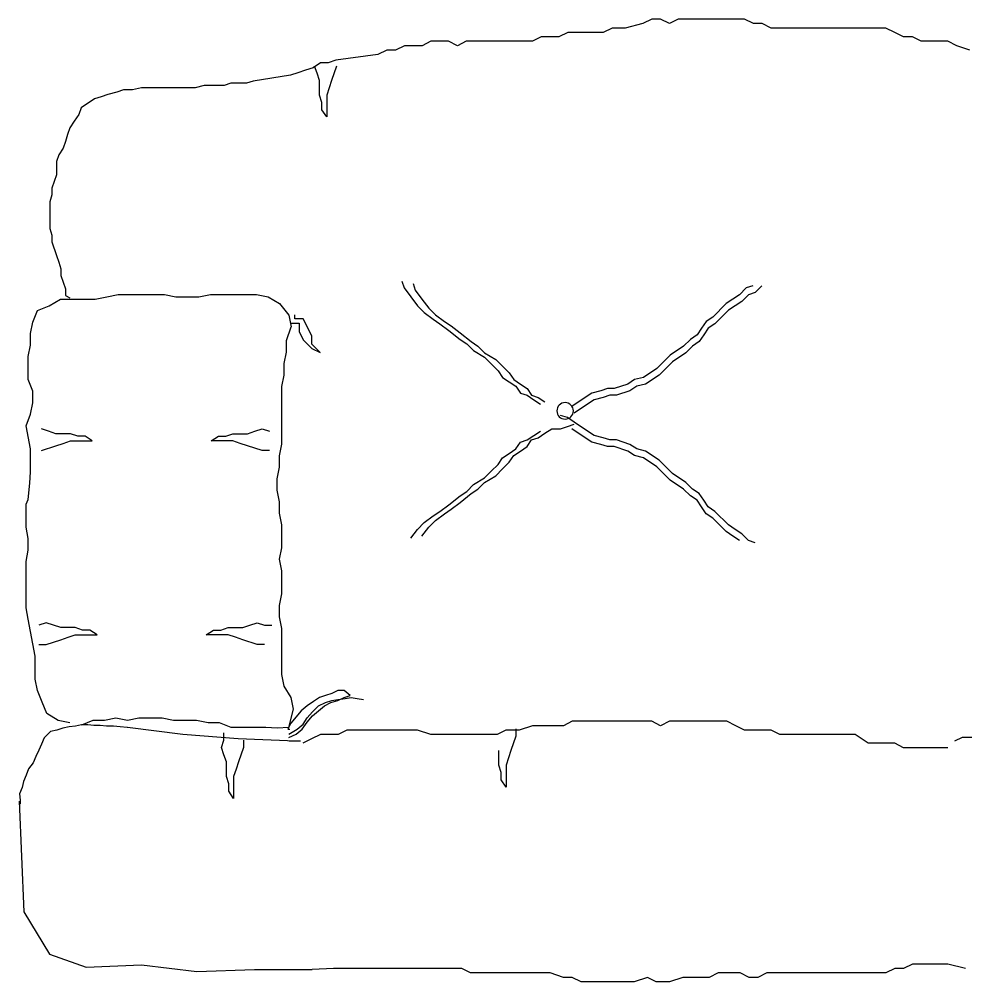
# Model space of a CAD drawing. Header units: millimetres. Extents: x 2478 to 18835, y -4183 to 1193.
# Drawn here: x 4476.6 to 4562.9, y -93.1 to -5.4 of the extents above; entities that cross this region are included whole.
import ezdxf

# ---------------------------------------------------------------- set-up
doc = ezdxf.new("R2010")
doc.units = ezdxf.units.MM

msp = doc.modelspace()

# ---------------------------------------------------------------- linework, layer by layer
at = {"color": 1}
for p, q in [((4533.455, -5.827), (4531.845, -6.229)), ((4534.26, -5.425), (4533.455, -5.827)), ((4535.065, -5.425), (4534.26, -5.425)), ((4535.87, -5.827), (4535.065, -5.425)), ((4536.675, -5.425), (4535.87, -5.827)), ((4542.712, -5.425), (4536.675, -5.425)), ((4543.517, -5.827), (4542.712, -5.425)), ((4544.322, -5.827), (4543.517, -5.827)), ((4545.127, -6.229), (4544.322, -5.827)), ((4526.612, -6.632), (4525.807, -7.034)), ((4529.832, -6.632), (4526.612, -6.632)), ((4530.637, -6.229), (4529.832, -6.632)), ((4531.845, -6.229), (4530.637, -6.229)), ((4555.592, -6.229), (4545.127, -6.229)), ((4556.397, -6.632), (4555.592, -6.229)), ((4557.202, -7.034), (4556.397, -6.632)), ((4511.72, -7.839), (4510.915, -8.241)), ((4513.33, -7.839), (4511.72, -7.839)), ((4514.135, -7.436), (4513.33, -7.839)), ((4515.745, -7.436), (4514.135, -7.436)), ((4516.55, -7.839), (4515.745, -7.436)), ((4517.355, -7.436), (4516.55, -7.839)), ((4523.392, -7.436), (4517.355, -7.436)), ((4524.197, -7.034), (4523.392, -7.436)), ((4525.807, -7.034), (4524.197, -7.034)), ((4558.007, -7.034), (4557.202, -7.034)), ((4558.812, -7.436), (4558.007, -7.034)), ((4561.227, -7.436), (4558.812, -7.436)), ((4562.032, -7.839), (4561.227, -7.436)), ((4563.24, -8.241), (4562.032, -7.839)), ((4509.305, -8.643), (4505.467, -9.156)), ((4510.11, -8.241), (4509.305, -8.643)), ((4510.915, -8.241), (4510.11, -8.241)), ((4504.093, -9.385), (4503.406, -9.843)), ((4504.78, -9.385), (4504.093, -9.385)), ((4505.467, -9.156), (4504.78, -9.385)), ((4502.032, -10.301), (4501.345, -10.529)), ((4502.719, -10.072), (4502.032, -10.301)), ((4503.406, -9.843), (4502.719, -10.072)), ((4503.769, -10.35), (4503.548, -9.687)), ((4503.99, -11.013), (4503.769, -10.35)), ((4505.536, -9.687), (4505.094, -11.013)), ((4495.918, -11.257), (4495.307, -11.461)), ((4497.344, -11.257), (4495.918, -11.257)), ((4497.956, -11.053), (4497.344, -11.257)), ((4501.345, -10.529), (4497.956, -11.053)), ((4503.99, -12.339), (4503.99, -11.013)), ((4505.094, -11.013), (4504.873, -11.676)), ((4484.713, -12.275), (4484.102, -12.479)), ((4485.528, -12.071), (4484.713, -12.275)), ((4486.139, -11.868), (4485.528, -12.071)), ((4486.954, -11.868), (4486.139, -11.868)), ((4487.769, -11.664), (4486.954, -11.868)), ((4492.659, -11.664), (4487.769, -11.664)), ((4493.474, -11.461), (4492.659, -11.664)), ((4495.307, -11.461), (4493.474, -11.461)), ((4504.873, -11.676), (4504.652, -12.339)), ((4483.491, -12.682), (4482.269, -13.497)), ((4484.102, -12.479), (4483.491, -12.682)), ((4504.211, -13.001), (4503.99, -12.339)), ((4504.211, -13.664), (4504.211, -13.001)), ((4504.652, -12.339), (4504.652, -14.327)), ((4482.269, -13.497), (4482.065, -14.108)), ((4504.652, -14.327), (4504.211, -13.664)), ((4481.657, -14.718), (4481.25, -15.329)), ((4482.065, -14.108), (4481.657, -14.718)), ((4481.25, -15.329), (4481.046, -15.94)), ((4480.843, -16.551), (4480.639, -17.162)), ((4481.046, -15.94), (4480.843, -16.551)), ((4480.639, -17.162), (4480.231, -17.773)), ((4480.231, -17.773), (4480.028, -18.384)), ((4480.028, -18.384), (4480.028, -19.605)), ((4480.028, -19.605), (4479.824, -20.216)), ((4479.824, -20.216), (4479.62, -20.827)), ((4479.62, -20.827), (4479.62, -21.438)), ((4479.62, -21.438), (4479.416, -22.049)), ((4479.416, -22.049), (4479.416, -24.492)), ((4479.416, -24.492), (4479.62, -25.103)), ((4479.62, -25.103), (4479.62, -25.714)), ((4479.62, -25.714), (4480.028, -26.936)), ((4480.028, -26.936), (4480.231, -27.547)), ((4480.231, -27.547), (4480.435, -28.158)), ((4480.435, -28.158), (4480.435, -28.768)), ((4480.435, -28.768), (4480.843, -29.99)), ((4511.493, -29.3), (4511.696, -29.911)), ((4512.511, -29.504), (4512.715, -30.114)), ((4543.478, -29.707), (4542.867, -29.911)), ((4544.293, -29.707), (4543.681, -30.318)), ((4480.843, -29.99), (4480.843, -30.601)), ((4480.843, -30.601), (4481.25, -30.805)), ((4484.607, -30.708), (4485.657, -30.498)), ((4485.657, -30.498), (4489.857, -30.498)), ((4489.857, -30.498), (4490.907, -30.708)), ((4493.007, -30.708), (4494.057, -30.498)), ((4494.057, -30.498), (4498.256, -30.498)), ((4498.256, -30.498), (4499.306, -30.708)), ((4511.696, -29.911), (4512.308, -30.725)), ((4512.715, -30.114), (4513.326, -30.929)), ((4542.255, -30.522), (4541.644, -30.929)), ((4542.867, -29.911), (4542.255, -30.522)), ((4543.07, -30.522), (4542.459, -31.133)), ((4543.681, -30.318), (4543.07, -30.522)), ((4478.307, -31.967), (4479.357, -31.547)), ((4479.357, -31.547), (4480.407, -30.917)), ((4480.407, -30.917), (4483.557, -30.917)), ((4483.557, -30.917), (4484.607, -30.708)), ((4490.907, -30.708), (4493.007, -30.708)), ((4499.306, -30.708), (4500.356, -31.337)), ((4500.356, -31.337), (4501.196, -32.387)), ((4512.308, -30.725), (4512.919, -31.54)), ((4512.919, -31.54), (4513.53, -32.151)), ((4513.326, -30.929), (4513.937, -31.743)), ((4541.033, -31.336), (4539.811, -32.558)), ((4541.644, -30.929), (4541.033, -31.336)), ((4541.848, -31.54), (4541.237, -31.947)), ((4542.459, -31.133), (4541.848, -31.54)), ((4477.887, -33.016), (4478.307, -31.967)), ((4501.196, -32.387), (4501.406, -33.436)), ((4501.741, -32.73), (4501.741, -32.346)), ((4513.53, -32.151), (4514.345, -32.762)), ((4513.937, -31.743), (4514.549, -32.354)), ((4514.549, -32.354), (4515.364, -32.965)), ((4541.237, -31.947), (4540.014, -33.169)), ((4477.677, -34.066), (4477.887, -33.016)), ((4501.357, -33.114), (4502.126, -33.114)), ((4502.51, -32.73), (4501.741, -32.73)), ((4502.126, -33.114), (4502.126, -33.882)), ((4503.279, -34.266), (4502.51, -32.73)), ((4514.345, -32.762), (4514.956, -33.169)), ((4514.956, -33.169), (4515.771, -33.78)), ((4515.364, -32.965), (4515.975, -33.372)), ((4539.199, -32.965), (4538.792, -33.576)), ((4539.811, -32.558), (4539.199, -32.965)), ((4540.014, -33.169), (4539.403, -33.576)), ((4477.677, -35.115), (4477.677, -34.066)), ((4500.986, -34.695), (4501.406, -33.436)), ((4502.126, -33.882), (4502.51, -34.65)), ((4515.771, -33.78), (4516.79, -34.594)), ((4515.975, -33.372), (4516.79, -33.983)), ((4516.79, -33.983), (4517.808, -34.798)), ((4538.385, -34.187), (4537.773, -34.594)), ((4538.792, -33.576), (4538.385, -34.187)), ((4538.996, -34.187), (4538.588, -34.798)), ((4539.403, -33.576), (4538.996, -34.187)), ((4500.986, -35.745), (4500.986, -34.695)), ((4502.51, -34.65), (4503.279, -35.418)), ((4503.279, -35.034), (4503.279, -34.266)), ((4504.047, -35.802), (4503.279, -35.034)), ((4516.79, -34.594), (4517.401, -35.001)), ((4517.401, -35.001), (4518.012, -35.612)), ((4517.808, -34.798), (4518.419, -35.205)), ((4537.773, -34.594), (4537.162, -35.205)), ((4538.588, -34.798), (4537.977, -35.205)), ((4477.467, -36.165), (4477.677, -35.115)), ((4500.776, -36.794), (4500.986, -35.745)), ((4503.279, -35.418), (4504.047, -35.802)), ((4518.012, -35.612), (4519.031, -36.223)), ((4518.419, -35.205), (4519.031, -35.816)), ((4519.031, -35.816), (4520.049, -36.427)), ((4537.162, -35.205), (4535.94, -36.019)), ((4537.366, -35.816), (4536.144, -36.63)), ((4537.977, -35.205), (4537.366, -35.816)), ((4477.467, -38.264), (4477.467, -36.165)), ((4500.776, -37.844), (4500.776, -36.794)), ((4519.031, -36.223), (4519.642, -36.834)), ((4519.642, -36.834), (4520.253, -37.445)), ((4520.049, -36.427), (4520.66, -37.038)), ((4535.329, -36.63), (4534.718, -37.241)), ((4535.94, -36.019), (4535.329, -36.63)), ((4536.144, -36.63), (4535.532, -37.241)), ((4520.253, -37.445), (4520.66, -38.056)), ((4520.66, -37.038), (4521.272, -37.648)), ((4521.272, -37.648), (4521.679, -38.259)), ((4534.718, -37.241), (4533.495, -38.056)), ((4535.532, -37.241), (4534.921, -37.852)), ((4477.887, -39.313), (4477.467, -38.264)), ((4500.566, -38.893), (4500.776, -37.844)), ((4520.66, -38.056), (4521.272, -38.463)), ((4521.272, -38.463), (4521.883, -38.87)), ((4521.679, -38.259), (4522.29, -38.667)), ((4532.68, -38.259), (4532.069, -38.667)), ((4533.495, -38.056), (4532.68, -38.259)), ((4534.921, -37.852), (4533.699, -38.667)), ((4477.887, -40.362), (4477.887, -39.313)), ((4500.566, -44.14), (4500.566, -38.893)), ((4521.883, -38.87), (4522.29, -39.481)), ((4522.29, -38.667), (4522.901, -39.074)), ((4522.901, -39.074), (4523.309, -39.685)), ((4529.624, -39.277), (4528.809, -39.481)), ((4530.236, -39.074), (4529.624, -39.277)), ((4530.847, -39.074), (4530.236, -39.074)), ((4532.069, -38.667), (4530.847, -39.074)), ((4532.273, -39.277), (4531.05, -39.685)), ((4532.884, -38.87), (4532.273, -39.277)), ((4533.699, -38.667), (4532.884, -38.87)), ((4522.29, -39.481), (4522.901, -39.685)), ((4522.901, -39.685), (4523.513, -40.092)), ((4523.309, -39.685), (4523.92, -39.888)), ((4523.513, -40.092), (4524.124, -40.499)), ((4523.92, -39.888), (4524.531, -40.296)), ((4528.198, -39.888), (4526.976, -40.703)), ((4528.809, -39.481), (4528.198, -39.888)), ((4529.013, -40.092), (4528.402, -40.499)), ((4529.828, -39.888), (4529.013, -40.092)), ((4530.439, -39.685), (4529.828, -39.888)), ((4531.05, -39.685), (4530.439, -39.685)), ((4477.677, -41.412), (4477.887, -40.362)), ((4528.402, -40.499), (4527.18, -41.314)), ((4477.257, -42.461), (4477.677, -41.412)), ((4526.568, -41.721), (4525.957, -41.517)), ((4527.18, -42.128), (4526.568, -41.721)), ((4477.677, -44.56), (4477.257, -42.461)), ((4479.315, -42.965), (4478.653, -42.744)), ((4479.978, -43.186), (4479.315, -42.965)), ((4497.435, -43.186), (4498.097, -42.965)), ((4498.097, -42.965), (4498.76, -42.744)), ((4498.76, -42.744), (4499.423, -42.965)), ((4523.513, -43.35), (4524.124, -42.943)), ((4524.531, -43.146), (4525.142, -42.739)), ((4525.142, -42.739), (4525.957, -42.739)), ((4525.957, -42.739), (4526.568, -42.535)), ((4526.568, -42.535), (4527.18, -42.332)), ((4528.198, -43.554), (4526.976, -42.739)), ((4528.402, -42.943), (4527.18, -42.128)), ((4529.013, -43.35), (4528.402, -42.943)), ((4481.304, -43.186), (4479.978, -43.186)), ((4480.641, -44.069), (4481.304, -43.848)), ((4481.967, -43.407), (4481.304, -43.186)), ((4481.304, -43.848), (4483.293, -43.848)), ((4482.63, -43.407), (4481.967, -43.407)), ((4483.293, -43.848), (4482.63, -43.407)), ((4494.12, -43.848), (4494.783, -43.407)), ((4496.109, -43.848), (4494.12, -43.848)), ((4494.783, -43.407), (4495.446, -43.407)), ((4495.446, -43.407), (4496.109, -43.186)), ((4496.109, -43.186), (4497.435, -43.186)), ((4496.772, -44.069), (4496.109, -43.848)), ((4522.29, -43.961), (4522.901, -43.757)), ((4522.901, -43.757), (4523.513, -43.35)), ((4522.901, -44.368), (4523.309, -43.757)), ((4523.309, -43.757), (4523.92, -43.554)), ((4523.92, -43.554), (4524.531, -43.146)), ((4528.809, -43.961), (4528.198, -43.554)), ((4529.828, -43.554), (4529.013, -43.35)), ((4530.439, -43.757), (4529.828, -43.554)), ((4531.05, -43.757), (4530.439, -43.757)), ((4532.273, -44.164), (4531.05, -43.757)), ((4477.677, -46.659), (4477.677, -44.56)), ((4478.653, -44.732), (4479.978, -44.29)), ((4479.978, -44.29), (4480.641, -44.069)), ((4497.435, -44.29), (4496.772, -44.069)), ((4498.76, -44.732), (4497.435, -44.29)), ((4500.356, -45.19), (4500.566, -44.14)), ((4521.272, -44.979), (4521.883, -44.572)), ((4521.883, -44.572), (4522.29, -43.961)), ((4522.29, -44.775), (4522.901, -44.368)), ((4529.624, -44.164), (4528.809, -43.961)), ((4530.236, -44.368), (4529.624, -44.164)), ((4530.847, -44.368), (4530.236, -44.368)), ((4532.069, -44.775), (4530.847, -44.368)), ((4532.884, -44.572), (4532.273, -44.164)), ((4533.699, -44.775), (4532.884, -44.572)), ((4499.423, -44.732), (4498.76, -44.732)), ((4500.356, -46.239), (4500.356, -45.19)), ((4520.253, -45.997), (4520.66, -45.386)), ((4520.66, -45.386), (4521.272, -44.979)), ((4521.272, -45.793), (4521.679, -45.183)), ((4521.679, -45.183), (4522.29, -44.775)), ((4532.68, -45.183), (4532.069, -44.775)), ((4533.495, -45.386), (4532.68, -45.183)), ((4534.718, -46.201), (4533.495, -45.386)), ((4534.921, -45.59), (4533.699, -44.775)), ((4535.532, -46.201), (4534.921, -45.59)), ((4500.146, -47.289), (4500.356, -46.239)), ((4519.642, -46.608), (4520.253, -45.997)), ((4520.049, -47.015), (4520.66, -46.404)), ((4520.66, -46.404), (4521.272, -45.793)), ((4535.329, -46.812), (4534.718, -46.201)), ((4536.144, -46.812), (4535.532, -46.201)), ((4477.619, -47.686), (4477.677, -46.659)), ((4500.146, -48.338), (4500.146, -47.289)), ((4518.012, -47.83), (4519.031, -47.219)), ((4519.031, -47.219), (4519.642, -46.608)), ((4519.031, -47.626), (4520.049, -47.015)), ((4535.94, -47.422), (4535.329, -46.812)), ((4537.366, -47.626), (4536.144, -46.812)), ((4477.467, -49.178), (4477.619, -47.686)), ((4517.401, -48.44), (4518.012, -47.83)), ((4518.419, -48.237), (4519.031, -47.626)), ((4537.162, -48.237), (4535.94, -47.422)), ((4537.977, -48.237), (4537.366, -47.626)), ((4500.356, -49.388), (4500.146, -48.338)), ((4515.771, -49.662), (4516.79, -48.848)), ((4516.79, -48.848), (4517.401, -48.44)), ((4516.79, -49.459), (4517.808, -48.644)), ((4517.808, -48.644), (4518.419, -48.237)), ((4537.773, -48.848), (4537.162, -48.237)), ((4538.385, -49.255), (4537.773, -48.848)), ((4538.588, -48.644), (4537.977, -48.237)), ((4538.996, -49.255), (4538.588, -48.644)), ((4477.257, -49.598), (4477.467, -49.178)), ((4477.257, -51.696), (4477.257, -49.598)), ((4500.356, -50.437), (4500.356, -49.388)), ((4514.956, -50.273), (4515.771, -49.662)), ((4515.975, -50.069), (4516.79, -49.459)), ((4538.792, -49.866), (4538.385, -49.255)), ((4539.199, -50.477), (4538.792, -49.866)), ((4539.403, -49.866), (4538.996, -49.255)), ((4540.014, -50.273), (4539.403, -49.866)), ((4500.566, -51.487), (4500.356, -50.437)), ((4513.53, -51.291), (4514.345, -50.68)), ((4514.345, -50.68), (4514.956, -50.273)), ((4514.549, -51.088), (4515.364, -50.477)), ((4515.364, -50.477), (4515.975, -50.069)), ((4539.811, -50.884), (4539.199, -50.477)), ((4541.237, -51.495), (4540.014, -50.273)), ((4477.467, -52.746), (4477.257, -51.696)), ((4500.566, -53.585), (4500.566, -51.487)), ((4512.919, -51.902), (4513.53, -51.291)), ((4513.326, -52.513), (4513.937, -51.698)), ((4513.937, -51.698), (4514.549, -51.088)), ((4541.033, -52.106), (4539.811, -50.884)), ((4541.848, -51.902), (4541.237, -51.495)), ((4512.308, -52.717), (4512.919, -51.902)), ((4541.644, -52.513), (4541.033, -52.106)), ((4542.255, -52.92), (4541.644, -52.513)), ((4542.459, -52.309), (4541.848, -51.902)), ((4543.07, -52.92), (4542.459, -52.309)), ((4477.467, -53.795), (4477.467, -52.746)), ((4543.681, -53.124), (4543.07, -52.92)), ((4477.257, -54.845), (4477.467, -53.795)), ((4500.356, -54.635), (4500.566, -53.585)), ((4477.257, -59.043), (4477.257, -54.845)), ((4500.566, -55.684), (4500.356, -54.635)), ((4500.566, -57.783), (4500.566, -55.684)), ((4500.356, -58.833), (4500.566, -57.783)), ((4477.467, -60.092), (4477.257, -59.043)), ((4500.356, -59.882), (4500.356, -58.833)), ((4478.097, -63.45), (4477.467, -60.092)), ((4479.094, -60.412), (4478.432, -60.633)), ((4479.757, -60.633), (4479.094, -60.412)), ((4497.655, -60.633), (4498.318, -60.412)), ((4498.318, -60.412), (4498.981, -60.633)), ((4500.566, -60.932), (4500.356, -59.882)), ((4480.42, -60.854), (4479.757, -60.633)), ((4481.746, -60.854), (4480.42, -60.854)), ((4482.409, -61.075), (4481.746, -60.854)), ((4483.072, -61.075), (4482.409, -61.075)), ((4483.735, -61.517), (4483.072, -61.075)), ((4493.678, -61.517), (4494.341, -61.075)), ((4494.341, -61.075), (4495.004, -61.075)), ((4495.004, -61.075), (4495.667, -60.854)), ((4495.667, -60.854), (4496.993, -60.854)), ((4496.993, -60.854), (4497.655, -60.633)), ((4498.981, -60.633), (4499.644, -60.633)), ((4500.566, -65.129), (4500.566, -60.932)), ((4479.094, -62.4), (4480.42, -61.958)), ((4480.42, -61.958), (4481.083, -61.737)), ((4481.083, -61.737), (4481.746, -61.517)), ((4481.746, -61.517), (4483.735, -61.517)), ((4495.667, -61.517), (4493.678, -61.517)), ((4496.33, -61.737), (4495.667, -61.517)), ((4496.993, -61.958), (4496.33, -61.737)), ((4498.318, -62.4), (4496.993, -61.958)), ((4478.432, -62.4), (4479.094, -62.4)), ((4498.981, -62.4), (4498.318, -62.4)), ((4478.097, -65.549), (4478.097, -63.45)), ((4478.307, -66.599), (4478.097, -65.549)), ((4500.776, -66.179), (4500.566, -65.129)), ((4478.727, -67.648), (4478.307, -66.599)), ((4501.406, -67.228), (4500.776, -66.179)), ((4505.666, -66.579), (4505.107, -66.858)), ((4506.224, -66.579), (4505.666, -66.579)), ((4506.782, -67.044), (4506.224, -66.579)), ((4501.616, -68.278), (4501.406, -67.228)), ((4503.991, -67.23), (4503.432, -67.602)), ((4504.549, -67.044), (4503.991, -67.23)), ((4505.107, -66.858), (4504.549, -67.044)), ((4504.549, -67.695), (4505.107, -67.509)), ((4505.014, -67.695), (4505.666, -67.509)), ((4505.107, -67.509), (4505.666, -67.416)), ((4505.666, -67.509), (4506.224, -67.23)), ((4505.666, -67.416), (4506.317, -67.323)), ((4506.224, -67.23), (4506.782, -67.044)), ((4506.317, -67.323), (4506.875, -67.23)), ((4506.875, -67.23), (4507.434, -67.323)), ((4507.434, -67.323), (4507.992, -67.416)), ((4479.147, -68.697), (4478.727, -67.648)), ((4501.196, -69.957), (4501.616, -68.278)), ((4502.874, -67.974), (4502.316, -68.439)), ((4503.432, -67.602), (4502.874, -67.974)), ((4503.339, -68.532), (4503.898, -67.974)), ((4503.898, -67.974), (4504.549, -67.695)), ((4503.898, -68.439), (4504.456, -67.974)), ((4504.456, -67.974), (4505.014, -67.695)), ((4480.197, -69.327), (4479.147, -68.697)), ((4485.447, -69.117), (4484.397, -69.327)), ((4486.497, -69.327), (4485.447, -69.117)), ((4487.547, -69.117), (4486.497, -69.327)), ((4489.647, -69.117), (4487.547, -69.117)), ((4490.697, -69.327), (4489.647, -69.117)), ((4502.316, -68.439), (4501.385, -69.555)), ((4502.502, -69.648), (4502.874, -69.09)), ((4502.874, -69.09), (4503.339, -68.532)), ((4502.874, -69.462), (4503.339, -68.904)), ((4503.339, -68.904), (4503.898, -68.439)), ((4480.616, -70.022), (4480.049, -70.21)), ((4481.247, -69.537), (4480.197, -69.327)), ((4481.182, -69.896), (4480.616, -70.022)), ((4481.749, -69.833), (4481.182, -69.896)), ((4482.316, -69.707), (4481.749, -69.833)), ((4483.347, -69.327), (4482.297, -69.747)), ((4482.882, -69.707), (4482.316, -69.707)), ((4483.449, -69.77), (4482.882, -69.707)), ((4484.397, -69.327), (4483.347, -69.327)), ((4484.015, -69.77), (4483.449, -69.77)), ((4484.582, -69.833), (4484.015, -69.77)), ((4485.211, -69.833), (4484.582, -69.833)), ((4485.841, -69.896), (4485.211, -69.833)), ((4486.471, -69.959), (4485.841, -69.896)), ((4491.55, -70.586), (4486.51, -69.957)), ((4492.797, -69.327), (4490.697, -69.327)), ((4493.847, -69.537), (4492.797, -69.327)), ((4494.896, -69.537), (4493.847, -69.537)), ((4495.946, -69.957), (4494.896, -69.537)), ((4499.096, -69.957), (4495.946, -69.957)), ((4500.121, -70.024), (4499.096, -69.957)), ((4501.196, -69.957), (4500.121, -70.024)), ((4501.385, -69.555), (4501.106, -70.113)), ((4501.106, -70.113), (4501.292, -70.113)), ((4501.199, -70.578), (4501.944, -70.113)), ((4501.851, -70.578), (4502.409, -70.113)), ((4501.944, -70.113), (4502.502, -69.648)), ((4502.409, -70.113), (4502.874, -69.462)), ((4521.868, -70.077), (4521.868, -70.74)), ((4523.392, -69.792), (4522.185, -70.194)), ((4526.21, -69.792), (4523.392, -69.792)), ((4527.015, -69.389), (4526.21, -69.792)), ((4534.26, -69.389), (4527.015, -69.389)), ((4535.065, -69.792), (4534.26, -69.389)), ((4535.87, -69.389), (4535.065, -69.792)), ((4541.102, -69.389), (4535.87, -69.389)), ((4541.907, -69.792), (4541.102, -69.389)), ((4542.712, -70.194), (4541.907, -69.792)), ((4478.916, -70.902), (4478.664, -71.469)), ((4479.483, -70.336), (4478.916, -70.902)), ((4480.049, -70.21), (4479.483, -70.336)), ((4496.59, -71.006), (4491.55, -70.586)), ((4495.287, -71.11), (4495.287, -70.447)), ((4501.84, -71.216), (4496.59, -71.006)), ((4501.199, -70.857), (4501.851, -70.578)), ((4503.268, -70.999), (4502.463, -71.401)), ((4504.073, -70.596), (4503.268, -70.999)), ((4505.683, -70.596), (4504.073, -70.596)), ((4506.488, -70.194), (4505.683, -70.596)), ((4512.928, -70.194), (4506.488, -70.194)), ((4514.135, -70.596), (4512.928, -70.194)), ((4520.172, -70.596), (4514.135, -70.596)), ((4520.977, -70.194), (4520.172, -70.596)), ((4522.185, -70.194), (4520.977, -70.194)), ((4521.868, -70.74), (4521.426, -72.065)), ((4545.127, -70.194), (4542.712, -70.194)), ((4545.932, -70.596), (4545.127, -70.194)), ((4552.775, -70.596), (4545.932, -70.596)), ((4553.982, -71.401), (4552.775, -70.596)), ((4562.537, -70.86), (4561.839, -71.208)), ((4567.418, -70.86), (4562.537, -70.86)), ((4478.664, -71.469), (4478.412, -72.035)), ((4495.066, -71.773), (4495.287, -71.11)), ((4495.287, -72.436), (4495.066, -71.773)), ((4497.054, -71.773), (4496.612, -73.099)), ((4497.054, -71.11), (4497.054, -71.773)), ((4502.27, -71.208), (4501.224, -71.208)), ((4556.397, -71.401), (4553.982, -71.401)), ((4557.202, -71.803), (4556.397, -71.401)), ((4561.227, -71.803), (4557.202, -71.803)), ((4478.161, -72.601), (4477.909, -73.168)), ((4478.412, -72.035), (4478.161, -72.601)), ((4495.508, -73.099), (4495.287, -72.436)), ((4520.322, -73.391), (4520.322, -72.065)), ((4521.205, -72.728), (4520.984, -73.391)), ((4521.426, -72.065), (4521.205, -72.728)), ((4477.909, -73.168), (4477.468, -73.734)), ((4495.508, -74.424), (4495.508, -73.099)), ((4496.612, -73.099), (4496.391, -73.762)), ((4520.542, -74.054), (4520.322, -73.391)), ((4520.984, -73.391), (4520.984, -75.38)), ((4477.279, -74.3), (4477.027, -74.867)), ((4477.468, -73.734), (4477.279, -74.3)), ((4495.728, -75.087), (4495.508, -74.424)), ((4496.391, -73.762), (4496.17, -74.424)), ((4496.17, -74.424), (4496.17, -76.413)), ((4520.542, -74.717), (4520.542, -74.054)), ((4477.027, -74.867), (4476.901, -75.433)), ((4495.728, -75.75), (4495.728, -75.087)), ((4520.984, -75.38), (4520.542, -74.717)), ((4476.901, -75.433), (4476.65, -75.999)), ((4476.65, -75.999), (4476.713, -76.566)), ((4496.17, -76.413), (4495.728, -75.75)), ((4476.641, -76.673), (4477.061, -86.748)), ((4476.713, -76.566), (4476.713, -76.943)), ((4477.061, -86.748), (4479.404, -90.607)), ((4479.404, -90.607), (4482.731, -91.785)), ((4482.731, -91.785), (4487.77, -91.575)), ((4487.77, -91.575), (4492.81, -92.205)), ((4492.81, -92.205), (4498.06, -91.995)), ((4498.06, -91.995), (4503.31, -91.995)), ((4505.28, -91.918), (4503.31, -91.995)), ((4516.952, -91.918), (4505.28, -91.918)), ((4517.757, -92.32), (4516.952, -91.918)), ((4556.397, -91.918), (4555.592, -92.32)), ((4557.202, -91.918), (4556.397, -91.918)), ((4558.007, -91.516), (4557.202, -91.918)), ((4561.227, -91.516), (4558.007, -91.516)), ((4562.837, -91.918), (4561.227, -91.516)), ((4525.002, -92.32), (4517.757, -92.32)), ((4526.21, -92.723), (4525.002, -92.32)), ((4527.015, -92.723), (4526.21, -92.723)), ((4527.82, -93.125), (4527.015, -92.723)), ((4533.857, -92.723), (4532.65, -93.125)), ((4534.662, -93.125), (4533.857, -92.723)), ((4537.077, -92.723), (4535.87, -93.125)), ((4539.492, -92.723), (4537.077, -92.723)), ((4540.297, -92.32), (4539.492, -92.723)), ((4542.31, -92.32), (4540.297, -92.32)), ((4543.115, -92.723), (4542.31, -92.32)), ((4543.92, -92.723), (4543.115, -92.723)), ((4544.725, -92.32), (4543.92, -92.723)), ((4555.592, -92.32), (4544.725, -92.32)), ((4532.65, -93.125), (4527.82, -93.125)), ((4535.87, -93.125), (4534.662, -93.125))]:
    msp.add_line(p, q, dxfattribs=at)
for start, end in [(0, 180), (180, 0)]:
    msp.add_arc((4526.365, -41.11), 0.75, start, end, dxfattribs=at)

doc.saveas('drawing.dxf')
